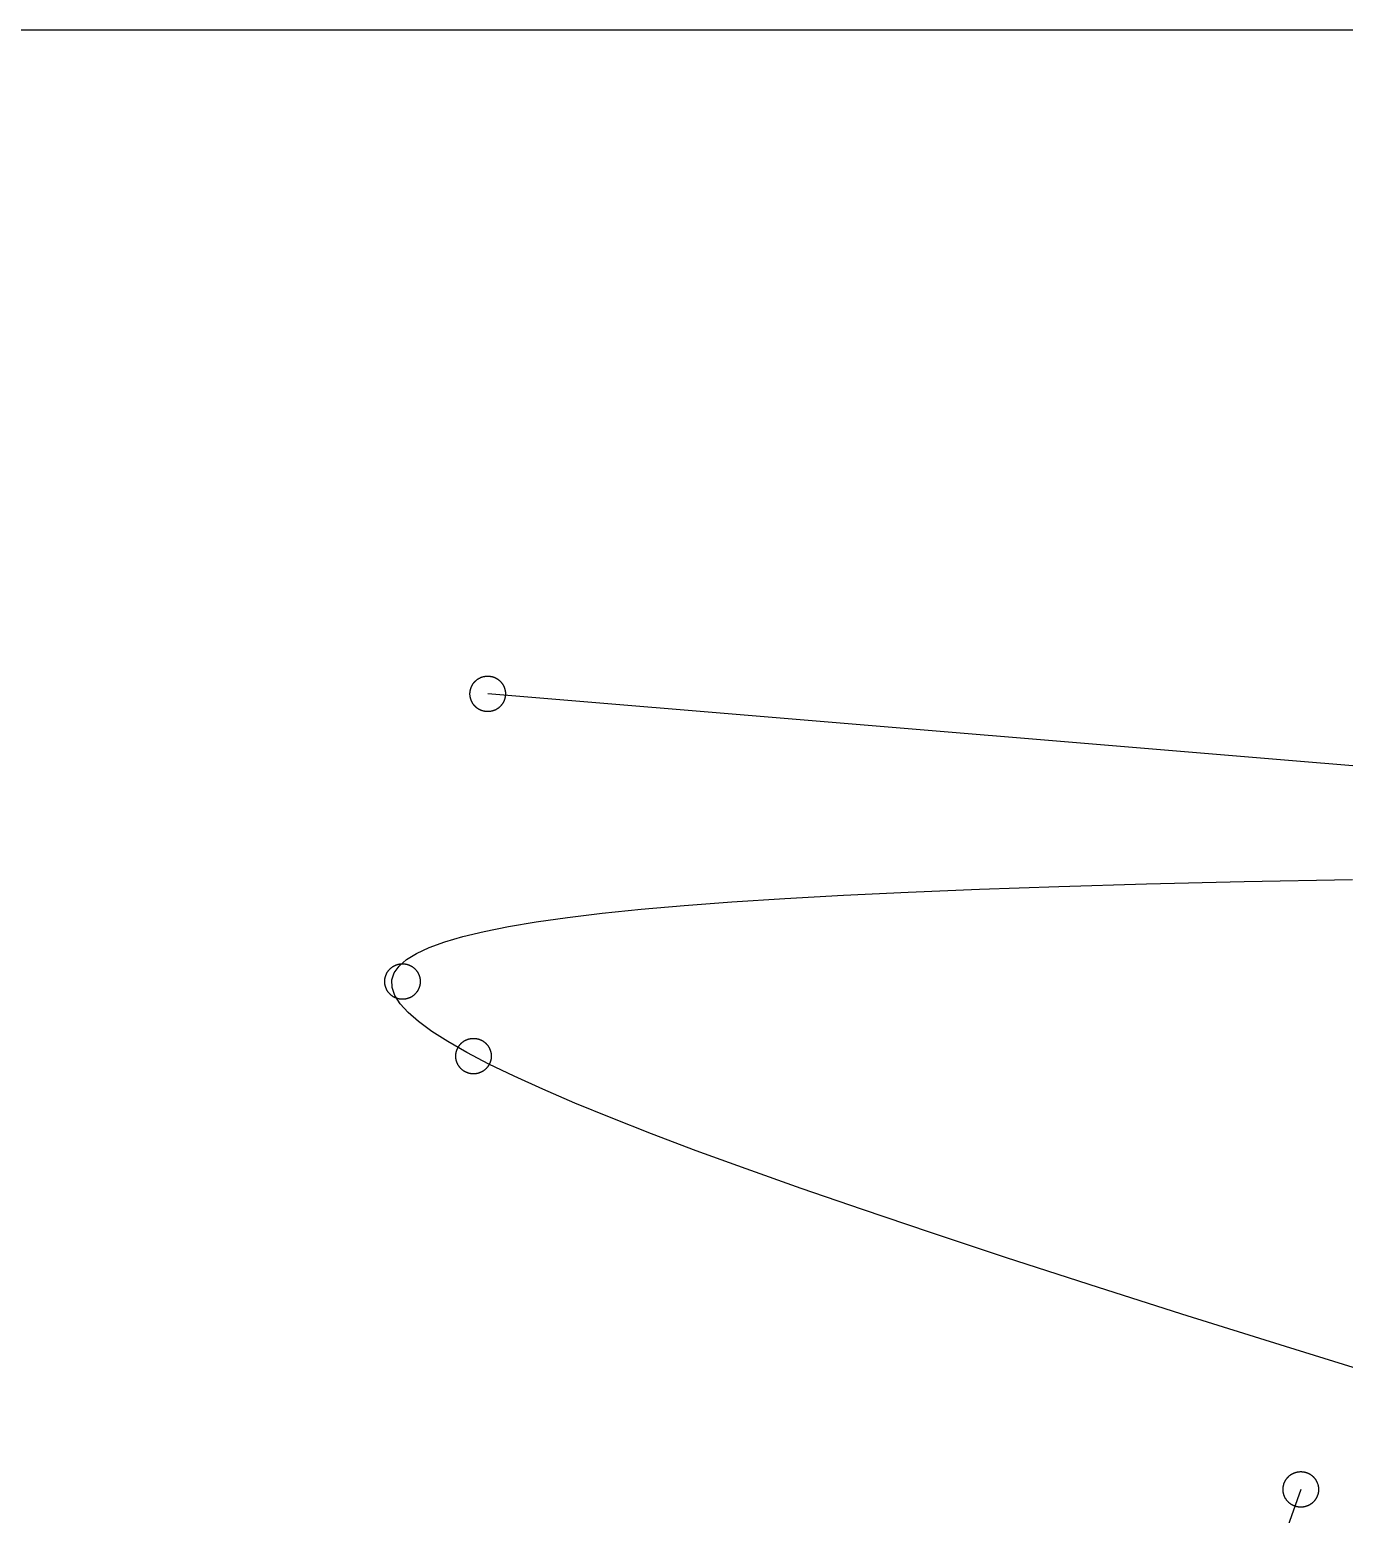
# Model space of a CAD drawing. Header units: millimetres. Extents: x 0 to 1452, y -868 to 0.
# Drawn here: x 726 to 1096.3, y -418 to 0 of the extents above; entities that cross this region are included whole.
import ezdxf

# ---------------------------------------------------------------- set-up
doc = ezdxf.new("R2010")
doc.units = ezdxf.units.MM

msp = doc.modelspace()

# ---------------------------------------------------------------- linework, layer by layer
for points in [[(0, 0), (1452, 0), (1452, -868), (0, -868), (0, 0)], [(860, -187), (860, -187.11), (860, -187.21), (859.99, -187.32), (859.98, -187.42), (859.97, -187.52), (859.96, -187.63), (859.95, -187.73), (859.93, -187.83), (859.91, -187.93), (859.89, -188.03), (859.87, -188.13), (859.85, -188.23), (859.82, -188.33), (859.79, -188.43), (859.76, -188.52), (859.73, -188.62), (859.7, -188.71), (859.66, -188.81), (859.63, -188.9), (859.59, -188.99), (859.55, -189.08), (859.5, -189.17), (859.46, -189.26), (859.41, -189.35), (859.37, -189.44), (859.32, -189.52), (859.27, -189.61), (859.21, -189.69), (859.16, -189.78), (859.1, -189.86), (859.05, -189.94), (858.99, -190.02), (858.93, -190.09), (858.87, -190.17), (858.8, -190.25), (858.74, -190.32), (858.67, -190.39), (858.6, -190.47), (858.54, -190.54), (858.47, -190.6), (858.39, -190.67), (858.32, -190.74), (858.25, -190.8), (858.17, -190.87), (858.09, -190.93), (858.02, -190.99), (857.94, -191.05), (857.86, -191.1), (857.78, -191.16), (857.69, -191.21), (857.61, -191.27), (857.52, -191.32), (857.44, -191.37), (857.35, -191.41), (857.26, -191.46), (857.17, -191.5), (857.08, -191.55), (856.99, -191.59), (856.9, -191.63), (856.81, -191.66), (856.71, -191.7), (856.62, -191.73), (856.52, -191.76), (856.43, -191.79), (856.33, -191.82), (856.23, -191.85), (856.13, -191.87), (856.03, -191.89), (855.93, -191.91), (855.83, -191.93), (855.73, -191.95), (855.63, -191.96), (855.52, -191.97), (855.42, -191.98), (855.32, -191.99), (855.21, -192), (855.11, -192), (855, -192), (854.89, -192), (854.79, -192), (854.68, -191.99), (854.58, -191.98), (854.48, -191.97), (854.37, -191.96), (854.27, -191.95), (854.17, -191.93), (854.07, -191.91), (853.97, -191.89), (853.87, -191.87), (853.77, -191.85), (853.67, -191.82), (853.57, -191.79), (853.48, -191.76), (853.38, -191.73), (853.29, -191.7), (853.19, -191.66), (853.1, -191.63), (853.01, -191.59), (852.92, -191.55), (852.83, -191.5), (852.74, -191.46), (852.65, -191.41), (852.56, -191.37), (852.48, -191.32), (852.39, -191.27), (852.31, -191.21), (852.22, -191.16), (852.14, -191.1), (852.06, -191.05), (851.98, -190.99), (851.91, -190.93), (851.83, -190.87), (851.75, -190.8), (851.68, -190.74), (851.61, -190.67), (851.53, -190.6), (851.46, -190.54), (851.4, -190.47), (851.33, -190.39), (851.26, -190.32), (851.2, -190.25), (851.13, -190.17), (851.07, -190.09), (851.01, -190.02), (850.95, -189.94), (850.9, -189.86), (850.84, -189.78), (850.79, -189.69), (850.73, -189.61), (850.68, -189.52), (850.63, -189.44), (850.59, -189.35), (850.54, -189.26), (850.5, -189.17), (850.45, -189.08), (850.41, -188.99), (850.37, -188.9), (850.34, -188.81), (850.3, -188.71), (850.27, -188.62), (850.24, -188.52), (850.21, -188.43), (850.18, -188.33), (850.15, -188.23), (850.13, -188.13), (850.11, -188.03), (850.09, -187.93), (850.07, -187.83), (850.05, -187.73), (850.04, -187.63), (850.03, -187.52), (850.02, -187.42), (850.01, -187.32), (850, -187.21), (850, -187.11), (850, -187), (850, -186.89), (850, -186.79), (850.01, -186.68), (850.02, -186.58), (850.03, -186.48), (850.04, -186.37), (850.05, -186.27), (850.07, -186.17), (850.09, -186.07), (850.11, -185.97), (850.13, -185.87), (850.15, -185.77), (850.18, -185.67), (850.21, -185.57), (850.24, -185.48), (850.27, -185.38), (850.3, -185.29), (850.34, -185.19), (850.37, -185.1), (850.41, -185.01), (850.45, -184.92), (850.5, -184.83), (850.54, -184.74), (850.59, -184.65), (850.63, -184.56), (850.68, -184.48), (850.73, -184.39), (850.79, -184.31), (850.84, -184.22), (850.9, -184.14), (850.95, -184.06), (851.01, -183.98), (851.07, -183.91), (851.13, -183.83), (851.2, -183.75), (851.26, -183.68), (851.33, -183.61), (851.4, -183.53), (851.46, -183.46), (851.53, -183.4), (851.61, -183.33), (851.68, -183.26), (851.75, -183.2), (851.83, -183.13), (851.91, -183.07), (851.98, -183.01), (852.06, -182.95), (852.14, -182.9), (852.22, -182.84), (852.31, -182.79), (852.39, -182.73), (852.48, -182.68), (852.56, -182.63), (852.65, -182.59), (852.74, -182.54), (852.83, -182.5), (852.92, -182.45), (853.01, -182.41), (853.1, -182.37), (853.19, -182.34), (853.29, -182.3), (853.38, -182.27), (853.48, -182.24), (853.57, -182.21), (853.67, -182.18), (853.77, -182.15), (853.87, -182.13), (853.97, -182.11), (854.07, -182.09), (854.17, -182.07), (854.27, -182.05), (854.37, -182.04), (854.48, -182.03), (854.58, -182.02), (854.68, -182.01), (854.79, -182), (854.89, -182), (855, -182), (855.11, -182), (855.21, -182), (855.32, -182.01), (855.42, -182.02), (855.52, -182.03), (855.63, -182.04), (855.73, -182.05), (855.83, -182.07), (855.93, -182.09), (856.03, -182.11), (856.13, -182.13), (856.23, -182.15), (856.33, -182.18), (856.43, -182.21), (856.52, -182.24), (856.62, -182.27), (856.71, -182.3), (856.81, -182.34), (856.9, -182.37), (856.99, -182.41), (857.08, -182.45), (857.17, -182.5), (857.26, -182.54), (857.35, -182.59), (857.44, -182.63), (857.52, -182.68), (857.61, -182.73), (857.69, -182.79), (857.78, -182.84), (857.86, -182.9), (857.94, -182.95), (858.02, -183.01), (858.09, -183.07), (858.17, -183.13), (858.25, -183.2), (858.32, -183.26), (858.39, -183.33), (858.47, -183.4), (858.54, -183.46), (858.6, -183.53), (858.67, -183.61), (858.74, -183.68), (858.8, -183.75), (858.87, -183.83), (858.93, -183.91), (858.99, -183.98), (859.05, -184.06), (859.1, -184.14), (859.16, -184.22), (859.21, -184.31), (859.27, -184.39), (859.32, -184.48), (859.37, -184.56), (859.41, -184.65), (859.46, -184.74), (859.5, -184.83), (859.55, -184.92), (859.59, -185.01), (859.63, -185.1), (859.66, -185.19), (859.7, -185.29), (859.73, -185.38), (859.76, -185.48), (859.79, -185.57), (859.82, -185.67), (859.85, -185.77), (859.87, -185.87), (859.89, -185.97), (859.91, -186.07), (859.93, -186.17), (859.95, -186.27), (859.96, -186.37), (859.97, -186.48), (859.98, -186.58), (859.99, -186.68), (860, -186.79), (860, -186.89), (860, -187)], [(860, -187), (860, -187.11), (860, -187.21), (859.99, -187.32), (859.98, -187.42), (859.97, -187.52), (859.96, -187.63), (859.95, -187.73), (859.93, -187.83), (859.91, -187.93), (859.89, -188.03), (859.87, -188.13), (859.85, -188.23), (859.82, -188.33), (859.79, -188.43), (859.76, -188.52), (859.73, -188.62), (859.7, -188.71), (859.66, -188.81), (859.63, -188.9), (859.59, -188.99), (859.55, -189.08), (859.5, -189.17), (859.46, -189.26), (859.41, -189.35), (859.37, -189.44), (859.32, -189.52), (859.27, -189.61), (859.21, -189.69), (859.16, -189.78), (859.1, -189.86), (859.05, -189.94), (858.99, -190.02), (858.93, -190.09), (858.87, -190.17), (858.8, -190.25), (858.74, -190.32), (858.67, -190.39), (858.6, -190.47), (858.54, -190.54), (858.47, -190.6), (858.39, -190.67), (858.32, -190.74), (858.25, -190.8), (858.17, -190.87), (858.09, -190.93), (858.02, -190.99), (857.94, -191.05), (857.86, -191.1), (857.78, -191.16), (857.69, -191.21), (857.61, -191.27), (857.52, -191.32), (857.44, -191.37), (857.35, -191.41), (857.26, -191.46), (857.17, -191.5), (857.08, -191.55), (856.99, -191.59), (856.9, -191.63), (856.81, -191.66), (856.71, -191.7), (856.62, -191.73), (856.52, -191.76), (856.43, -191.79), (856.33, -191.82), (856.23, -191.85), (856.13, -191.87), (856.03, -191.89), (855.93, -191.91), (855.83, -191.93), (855.73, -191.95), (855.63, -191.96), (855.52, -191.97), (855.42, -191.98), (855.32, -191.99), (855.21, -192), (855.11, -192), (855, -192), (854.89, -192), (854.79, -192), (854.68, -191.99), (854.58, -191.98), (854.48, -191.97), (854.37, -191.96), (854.27, -191.95), (854.17, -191.93), (854.07, -191.91), (853.97, -191.89), (853.87, -191.87), (853.77, -191.85), (853.67, -191.82), (853.57, -191.79), (853.48, -191.76), (853.38, -191.73), (853.29, -191.7), (853.19, -191.66), (853.1, -191.63), (853.01, -191.59), (852.92, -191.55), (852.83, -191.5), (852.74, -191.46), (852.65, -191.41), (852.56, -191.37), (852.48, -191.32), (852.39, -191.27), (852.31, -191.21), (852.22, -191.16), (852.14, -191.1), (852.06, -191.05), (851.98, -190.99), (851.91, -190.93), (851.83, -190.87), (851.75, -190.8), (851.68, -190.74), (851.61, -190.67), (851.53, -190.6), (851.46, -190.54), (851.4, -190.47), (851.33, -190.39), (851.26, -190.32), (851.2, -190.25), (851.13, -190.17), (851.07, -190.09), (851.01, -190.02), (850.95, -189.94), (850.9, -189.86), (850.84, -189.78), (850.79, -189.69), (850.73, -189.61), (850.68, -189.52), (850.63, -189.44), (850.59, -189.35), (850.54, -189.26), (850.5, -189.17), (850.45, -189.08), (850.41, -188.99), (850.37, -188.9), (850.34, -188.81), (850.3, -188.71), (850.27, -188.62), (850.24, -188.52), (850.21, -188.43), (850.18, -188.33), (850.15, -188.23), (850.13, -188.13), (850.11, -188.03), (850.09, -187.93), (850.07, -187.83), (850.05, -187.73), (850.04, -187.63), (850.03, -187.52), (850.02, -187.42), (850.01, -187.32), (850, -187.21), (850, -187.11), (850, -187), (850, -186.89), (850, -186.79), (850.01, -186.68), (850.02, -186.58), (850.03, -186.48), (850.04, -186.37), (850.05, -186.27), (850.07, -186.17), (850.09, -186.07), (850.11, -185.97), (850.13, -185.87), (850.15, -185.77), (850.18, -185.67), (850.21, -185.57), (850.24, -185.48), (850.27, -185.38), (850.3, -185.29), (850.34, -185.19), (850.37, -185.1), (850.41, -185.01), (850.45, -184.92), (850.5, -184.83), (850.54, -184.74), (850.59, -184.65), (850.63, -184.56), (850.68, -184.48), (850.73, -184.39), (850.79, -184.31), (850.84, -184.22), (850.9, -184.14), (850.95, -184.06), (851.01, -183.98), (851.07, -183.91), (851.13, -183.83), (851.2, -183.75), (851.26, -183.68), (851.33, -183.61), (851.4, -183.53), (851.46, -183.46), (851.53, -183.4), (851.61, -183.33), (851.68, -183.26), (851.75, -183.2), (851.83, -183.13), (851.91, -183.07), (851.98, -183.01), (852.06, -182.95), (852.14, -182.9), (852.22, -182.84), (852.31, -182.79), (852.39, -182.73), (852.48, -182.68), (852.56, -182.63), (852.65, -182.59), (852.74, -182.54), (852.83, -182.5), (852.92, -182.45), (853.01, -182.41), (853.1, -182.37), (853.19, -182.34), (853.29, -182.3), (853.38, -182.27), (853.48, -182.24), (853.57, -182.21), (853.67, -182.18), (853.77, -182.15), (853.87, -182.13), (853.97, -182.11), (854.07, -182.09), (854.17, -182.07), (854.27, -182.05), (854.37, -182.04), (854.48, -182.03), (854.58, -182.02), (854.68, -182.01), (854.79, -182), (854.89, -182), (855, -182), (855.11, -182), (855.21, -182), (855.32, -182.01), (855.42, -182.02), (855.52, -182.03), (855.63, -182.04), (855.73, -182.05), (855.83, -182.07), (855.93, -182.09), (856.03, -182.11), (856.13, -182.13), (856.23, -182.15), (856.33, -182.18), (856.43, -182.21), (856.52, -182.24), (856.62, -182.27), (856.71, -182.3), (856.81, -182.34), (856.9, -182.37), (856.99, -182.41), (857.08, -182.45), (857.17, -182.5), (857.26, -182.54), (857.35, -182.59), (857.44, -182.63), (857.52, -182.68), (857.61, -182.73), (857.69, -182.79), (857.78, -182.84), (857.86, -182.9), (857.94, -182.95), (858.02, -183.01), (858.09, -183.07), (858.17, -183.13), (858.25, -183.2), (858.32, -183.26), (858.39, -183.33), (858.47, -183.4), (858.54, -183.46), (858.6, -183.53), (858.67, -183.61), (858.74, -183.68), (858.8, -183.75), (858.87, -183.83), (858.93, -183.91), (858.99, -183.98), (859.05, -184.06), (859.1, -184.14), (859.16, -184.22), (859.21, -184.31), (859.27, -184.39), (859.32, -184.48), (859.37, -184.56), (859.41, -184.65), (859.46, -184.74), (859.5, -184.83), (859.55, -184.92), (859.59, -185.01), (859.63, -185.1), (859.66, -185.19), (859.7, -185.29), (859.73, -185.38), (859.76, -185.48), (859.79, -185.57), (859.82, -185.67), (859.85, -185.77), (859.87, -185.87), (859.89, -185.97), (859.91, -186.07), (859.93, -186.17), (859.95, -186.27), (859.96, -186.37), (859.97, -186.48), (859.98, -186.58), (859.99, -186.68), (860, -186.79), (860, -186.89), (860, -187)], [(1084, -411), (983, -696), (1420, -234), (855, -187)], [(1112.36, -380.91), (1079.72, -370.8), (1050.54, -361.63), (1024.38, -353.29), (1000.85, -345.66), (979.67, -338.66), (960.57, -332.22), (943.33, -326.27), (927.78, -320.75), (913.75, -315.63), (901.11, -310.86), (889.75, -306.41), (879.57, -302.25), (870.49, -298.34), (862.43, -294.68), (855.32, -291.23), (849.12, -287.99), (843.78, -284.92), (839.26, -282.03), (835.54, -279.29), (832.58, -276.7), (830.36, -274.24), (828.87, -271.9), (828.09, -269.68), (828.03, -267.57), (828.69, -265.57), (830.05, -263.66), (832.14, -261.83), (834.96, -260.1), (838.53, -258.44), (842.88, -256.86), (848.02, -255.35), (854.01, -253.92), (860.87, -252.54), (868.66, -251.23), (877.43, -249.98), (887.24, -248.79), (898.18, -247.66), (910.34, -246.58), (923.8, -245.56), (938.71, -244.59), (955.18, -243.67), (973.4, -242.8), (993.54, -241.99), (1015.84, -241.23), (1040.56, -240.53), (1068.01, -239.88), (1098.59, -239.29)], [(836, -268), (836, -268.11), (836, -268.21), (835.99, -268.32), (835.98, -268.42), (835.97, -268.52), (835.96, -268.63), (835.95, -268.73), (835.93, -268.83), (835.91, -268.93), (835.89, -269.03), (835.87, -269.13), (835.85, -269.23), (835.82, -269.33), (835.79, -269.43), (835.76, -269.52), (835.73, -269.62), (835.7, -269.71), (835.66, -269.81), (835.63, -269.9), (835.59, -269.99), (835.55, -270.08), (835.5, -270.17), (835.46, -270.26), (835.41, -270.35), (835.37, -270.44), (835.32, -270.52), (835.27, -270.61), (835.21, -270.69), (835.16, -270.78), (835.1, -270.86), (835.05, -270.94), (834.99, -271.02), (834.93, -271.09), (834.87, -271.17), (834.8, -271.25), (834.74, -271.32), (834.67, -271.39), (834.6, -271.47), (834.54, -271.54), (834.47, -271.6), (834.39, -271.67), (834.32, -271.74), (834.25, -271.8), (834.17, -271.87), (834.09, -271.93), (834.02, -271.99), (833.94, -272.05), (833.86, -272.1), (833.78, -272.16), (833.69, -272.21), (833.61, -272.27), (833.52, -272.32), (833.44, -272.37), (833.35, -272.41), (833.26, -272.46), (833.17, -272.5), (833.08, -272.55), (832.99, -272.59), (832.9, -272.63), (832.81, -272.66), (832.71, -272.7), (832.62, -272.73), (832.52, -272.76), (832.43, -272.79), (832.33, -272.82), (832.23, -272.85), (832.13, -272.87), (832.03, -272.89), (831.93, -272.91), (831.83, -272.93), (831.73, -272.95), (831.63, -272.96), (831.52, -272.97), (831.42, -272.98), (831.32, -272.99), (831.21, -273), (831.11, -273), (831, -273), (830.89, -273), (830.79, -273), (830.68, -272.99), (830.58, -272.98), (830.48, -272.97), (830.37, -272.96), (830.27, -272.95), (830.17, -272.93), (830.07, -272.91), (829.97, -272.89), (829.87, -272.87), (829.77, -272.85), (829.67, -272.82), (829.57, -272.79), (829.48, -272.76), (829.38, -272.73), (829.29, -272.7), (829.19, -272.66), (829.1, -272.63), (829.01, -272.59), (828.92, -272.55), (828.83, -272.5), (828.74, -272.46), (828.65, -272.41), (828.56, -272.37), (828.48, -272.32), (828.39, -272.27), (828.31, -272.21), (828.22, -272.16), (828.14, -272.1), (828.06, -272.05), (827.98, -271.99), (827.91, -271.93), (827.83, -271.87), (827.75, -271.8), (827.68, -271.74), (827.61, -271.67), (827.53, -271.6), (827.46, -271.54), (827.4, -271.47), (827.33, -271.39), (827.26, -271.32), (827.2, -271.25), (827.13, -271.17), (827.07, -271.09), (827.01, -271.02), (826.95, -270.94), (826.9, -270.86), (826.84, -270.78), (826.79, -270.69), (826.73, -270.61), (826.68, -270.52), (826.63, -270.44), (826.59, -270.35), (826.54, -270.26), (826.5, -270.17), (826.45, -270.08), (826.41, -269.99), (826.37, -269.9), (826.34, -269.81), (826.3, -269.71), (826.27, -269.62), (826.24, -269.52), (826.21, -269.43), (826.18, -269.33), (826.15, -269.23), (826.13, -269.13), (826.11, -269.03), (826.09, -268.93), (826.07, -268.83), (826.05, -268.73), (826.04, -268.63), (826.03, -268.52), (826.02, -268.42), (826.01, -268.32), (826, -268.21), (826, -268.11), (826, -268), (826, -267.89), (826, -267.79), (826.01, -267.68), (826.02, -267.58), (826.03, -267.48), (826.04, -267.37), (826.05, -267.27), (826.07, -267.17), (826.09, -267.07), (826.11, -266.97), (826.13, -266.87), (826.15, -266.77), (826.18, -266.67), (826.21, -266.57), (826.24, -266.48), (826.27, -266.38), (826.3, -266.29), (826.34, -266.19), (826.37, -266.1), (826.41, -266.01), (826.45, -265.92), (826.5, -265.83), (826.54, -265.74), (826.59, -265.65), (826.63, -265.56), (826.68, -265.48), (826.73, -265.39), (826.79, -265.31), (826.84, -265.22), (826.9, -265.14), (826.95, -265.06), (827.01, -264.98), (827.07, -264.91), (827.13, -264.83), (827.2, -264.75), (827.26, -264.68), (827.33, -264.61), (827.4, -264.53), (827.46, -264.46), (827.53, -264.4), (827.61, -264.33), (827.68, -264.26), (827.75, -264.2), (827.83, -264.13), (827.91, -264.07), (827.98, -264.01), (828.06, -263.95), (828.14, -263.9), (828.22, -263.84), (828.31, -263.79), (828.39, -263.73), (828.48, -263.68), (828.56, -263.63), (828.65, -263.59), (828.74, -263.54), (828.83, -263.5), (828.92, -263.45), (829.01, -263.41), (829.1, -263.37), (829.19, -263.34), (829.29, -263.3), (829.38, -263.27), (829.48, -263.24), (829.57, -263.21), (829.67, -263.18), (829.77, -263.15), (829.87, -263.13), (829.97, -263.11), (830.07, -263.09), (830.17, -263.07), (830.27, -263.05), (830.37, -263.04), (830.48, -263.03), (830.58, -263.02), (830.68, -263.01), (830.79, -263), (830.89, -263), (831, -263), (831.11, -263), (831.21, -263), (831.32, -263.01), (831.42, -263.02), (831.52, -263.03), (831.63, -263.04), (831.73, -263.05), (831.83, -263.07), (831.93, -263.09), (832.03, -263.11), (832.13, -263.13), (832.23, -263.15), (832.33, -263.18), (832.43, -263.21), (832.52, -263.24), (832.62, -263.27), (832.71, -263.3), (832.81, -263.34), (832.9, -263.37), (832.99, -263.41), (833.08, -263.45), (833.17, -263.5), (833.26, -263.54), (833.35, -263.59), (833.44, -263.63), (833.52, -263.68), (833.61, -263.73), (833.69, -263.79), (833.78, -263.84), (833.86, -263.9), (833.94, -263.95), (834.02, -264.01), (834.09, -264.07), (834.17, -264.13), (834.25, -264.2), (834.32, -264.26), (834.39, -264.33), (834.47, -264.4), (834.54, -264.46), (834.6, -264.53), (834.67, -264.61), (834.74, -264.68), (834.8, -264.75), (834.87, -264.83), (834.93, -264.91), (834.99, -264.98), (835.05, -265.06), (835.1, -265.14), (835.16, -265.22), (835.21, -265.31), (835.27, -265.39), (835.32, -265.48), (835.37, -265.56), (835.41, -265.65), (835.46, -265.74), (835.5, -265.83), (835.55, -265.92), (835.59, -266.01), (835.63, -266.1), (835.66, -266.19), (835.7, -266.29), (835.73, -266.38), (835.76, -266.48), (835.79, -266.57), (835.82, -266.67), (835.85, -266.77), (835.87, -266.87), (835.89, -266.97), (835.91, -267.07), (835.93, -267.17), (835.95, -267.27), (835.96, -267.37), (835.97, -267.48), (835.98, -267.58), (835.99, -267.68), (836, -267.79), (836, -267.89), (836, -268)], [(836, -268), (836, -268.11), (836, -268.21), (835.99, -268.32), (835.98, -268.42), (835.97, -268.52), (835.96, -268.63), (835.95, -268.73), (835.93, -268.83), (835.91, -268.93), (835.89, -269.03), (835.87, -269.13), (835.85, -269.23), (835.82, -269.33), (835.79, -269.43), (835.76, -269.52), (835.73, -269.62), (835.7, -269.71), (835.66, -269.81), (835.63, -269.9), (835.59, -269.99), (835.55, -270.08), (835.5, -270.17), (835.46, -270.26), (835.41, -270.35), (835.37, -270.44), (835.32, -270.52), (835.27, -270.61), (835.21, -270.69), (835.16, -270.78), (835.1, -270.86), (835.05, -270.94), (834.99, -271.02), (834.93, -271.09), (834.87, -271.17), (834.8, -271.25), (834.74, -271.32), (834.67, -271.39), (834.6, -271.47), (834.54, -271.54), (834.47, -271.6), (834.39, -271.67), (834.32, -271.74), (834.25, -271.8), (834.17, -271.87), (834.09, -271.93), (834.02, -271.99), (833.94, -272.05), (833.86, -272.1), (833.78, -272.16), (833.69, -272.21), (833.61, -272.27), (833.52, -272.32), (833.44, -272.37), (833.35, -272.41), (833.26, -272.46), (833.17, -272.5), (833.08, -272.55), (832.99, -272.59), (832.9, -272.63), (832.81, -272.66), (832.71, -272.7), (832.62, -272.73), (832.52, -272.76), (832.43, -272.79), (832.33, -272.82), (832.23, -272.85), (832.13, -272.87), (832.03, -272.89), (831.93, -272.91), (831.83, -272.93), (831.73, -272.95), (831.63, -272.96), (831.52, -272.97), (831.42, -272.98), (831.32, -272.99), (831.21, -273), (831.11, -273), (831, -273), (830.89, -273), (830.79, -273), (830.68, -272.99), (830.58, -272.98), (830.48, -272.97), (830.37, -272.96), (830.27, -272.95), (830.17, -272.93), (830.07, -272.91), (829.97, -272.89), (829.87, -272.87), (829.77, -272.85), (829.67, -272.82), (829.57, -272.79), (829.48, -272.76), (829.38, -272.73), (829.29, -272.7), (829.19, -272.66), (829.1, -272.63), (829.01, -272.59), (828.92, -272.55), (828.83, -272.5), (828.74, -272.46), (828.65, -272.41), (828.56, -272.37), (828.48, -272.32), (828.39, -272.27), (828.31, -272.21), (828.22, -272.16), (828.14, -272.1), (828.06, -272.05), (827.98, -271.99), (827.91, -271.93), (827.83, -271.87), (827.75, -271.8), (827.68, -271.74), (827.61, -271.67), (827.53, -271.6), (827.46, -271.54), (827.4, -271.47), (827.33, -271.39), (827.26, -271.32), (827.2, -271.25), (827.13, -271.17), (827.07, -271.09), (827.01, -271.02), (826.95, -270.94), (826.9, -270.86), (826.84, -270.78), (826.79, -270.69), (826.73, -270.61), (826.68, -270.52), (826.63, -270.44), (826.59, -270.35), (826.54, -270.26), (826.5, -270.17), (826.45, -270.08), (826.41, -269.99), (826.37, -269.9), (826.34, -269.81), (826.3, -269.71), (826.27, -269.62), (826.24, -269.52), (826.21, -269.43), (826.18, -269.33), (826.15, -269.23), (826.13, -269.13), (826.11, -269.03), (826.09, -268.93), (826.07, -268.83), (826.05, -268.73), (826.04, -268.63), (826.03, -268.52), (826.02, -268.42), (826.01, -268.32), (826, -268.21), (826, -268.11), (826, -268), (826, -267.89), (826, -267.79), (826.01, -267.68), (826.02, -267.58), (826.03, -267.48), (826.04, -267.37), (826.05, -267.27), (826.07, -267.17), (826.09, -267.07), (826.11, -266.97), (826.13, -266.87), (826.15, -266.77), (826.18, -266.67), (826.21, -266.57), (826.24, -266.48), (826.27, -266.38), (826.3, -266.29), (826.34, -266.19), (826.37, -266.1), (826.41, -266.01), (826.45, -265.92), (826.5, -265.83), (826.54, -265.74), (826.59, -265.65), (826.63, -265.56), (826.68, -265.48), (826.73, -265.39), (826.79, -265.31), (826.84, -265.22), (826.9, -265.14), (826.95, -265.06), (827.01, -264.98), (827.07, -264.91), (827.13, -264.83), (827.2, -264.75), (827.26, -264.68), (827.33, -264.61), (827.4, -264.53), (827.46, -264.46), (827.53, -264.4), (827.61, -264.33), (827.68, -264.26), (827.75, -264.2), (827.83, -264.13), (827.91, -264.07), (827.98, -264.01), (828.06, -263.95), (828.14, -263.9), (828.22, -263.84), (828.31, -263.79), (828.39, -263.73), (828.48, -263.68), (828.56, -263.63), (828.65, -263.59), (828.74, -263.54), (828.83, -263.5), (828.92, -263.45), (829.01, -263.41), (829.1, -263.37), (829.19, -263.34), (829.29, -263.3), (829.38, -263.27), (829.48, -263.24), (829.57, -263.21), (829.67, -263.18), (829.77, -263.15), (829.87, -263.13), (829.97, -263.11), (830.07, -263.09), (830.17, -263.07), (830.27, -263.05), (830.37, -263.04), (830.48, -263.03), (830.58, -263.02), (830.68, -263.01), (830.79, -263), (830.89, -263), (831, -263), (831.11, -263), (831.21, -263), (831.32, -263.01), (831.42, -263.02), (831.52, -263.03), (831.63, -263.04), (831.73, -263.05), (831.83, -263.07), (831.93, -263.09), (832.03, -263.11), (832.13, -263.13), (832.23, -263.15), (832.33, -263.18), (832.43, -263.21), (832.52, -263.24), (832.62, -263.27), (832.71, -263.3), (832.81, -263.34), (832.9, -263.37), (832.99, -263.41), (833.08, -263.45), (833.17, -263.5), (833.26, -263.54), (833.35, -263.59), (833.44, -263.63), (833.52, -263.68), (833.61, -263.73), (833.69, -263.79), (833.78, -263.84), (833.86, -263.9), (833.94, -263.95), (834.02, -264.01), (834.09, -264.07), (834.17, -264.13), (834.25, -264.2), (834.32, -264.26), (834.39, -264.33), (834.47, -264.4), (834.54, -264.46), (834.6, -264.53), (834.67, -264.61), (834.74, -264.68), (834.8, -264.75), (834.87, -264.83), (834.93, -264.91), (834.99, -264.98), (835.05, -265.06), (835.1, -265.14), (835.16, -265.22), (835.21, -265.31), (835.27, -265.39), (835.32, -265.48), (835.37, -265.56), (835.41, -265.65), (835.46, -265.74), (835.5, -265.83), (835.55, -265.92), (835.59, -266.01), (835.63, -266.1), (835.66, -266.19), (835.7, -266.29), (835.73, -266.38), (835.76, -266.48), (835.79, -266.57), (835.82, -266.67), (835.85, -266.77), (835.87, -266.87), (835.89, -266.97), (835.91, -267.07), (835.93, -267.17), (835.95, -267.27), (835.96, -267.37), (835.97, -267.48), (835.98, -267.58), (835.99, -267.68), (836, -267.79), (836, -267.89), (836, -268)], [(856, -289), (856, -289.11), (856, -289.21), (855.99, -289.32), (855.98, -289.42), (855.97, -289.52), (855.96, -289.63), (855.95, -289.73), (855.93, -289.83), (855.91, -289.93), (855.89, -290.03), (855.87, -290.13), (855.85, -290.23), (855.82, -290.33), (855.79, -290.43), (855.76, -290.52), (855.73, -290.62), (855.7, -290.71), (855.66, -290.81), (855.63, -290.9), (855.59, -290.99), (855.55, -291.08), (855.5, -291.17), (855.46, -291.26), (855.41, -291.35), (855.37, -291.44), (855.32, -291.52), (855.27, -291.61), (855.21, -291.69), (855.16, -291.78), (855.1, -291.86), (855.05, -291.94), (854.99, -292.02), (854.93, -292.09), (854.87, -292.17), (854.8, -292.25), (854.74, -292.32), (854.67, -292.39), (854.6, -292.47), (854.54, -292.54), (854.47, -292.6), (854.39, -292.67), (854.32, -292.74), (854.25, -292.8), (854.17, -292.87), (854.09, -292.93), (854.02, -292.99), (853.94, -293.05), (853.86, -293.1), (853.78, -293.16), (853.69, -293.21), (853.61, -293.27), (853.52, -293.32), (853.44, -293.37), (853.35, -293.41), (853.26, -293.46), (853.17, -293.5), (853.08, -293.55), (852.99, -293.59), (852.9, -293.63), (852.81, -293.66), (852.71, -293.7), (852.62, -293.73), (852.52, -293.76), (852.43, -293.79), (852.33, -293.82), (852.23, -293.85), (852.13, -293.87), (852.03, -293.89), (851.93, -293.91), (851.83, -293.93), (851.73, -293.95), (851.63, -293.96), (851.52, -293.97), (851.42, -293.98), (851.32, -293.99), (851.21, -294), (851.11, -294), (851, -294), (850.89, -294), (850.79, -294), (850.68, -293.99), (850.58, -293.98), (850.48, -293.97), (850.37, -293.96), (850.27, -293.95), (850.17, -293.93), (850.07, -293.91), (849.97, -293.89), (849.87, -293.87), (849.77, -293.85), (849.67, -293.82), (849.57, -293.79), (849.48, -293.76), (849.38, -293.73), (849.29, -293.7), (849.19, -293.66), (849.1, -293.63), (849.01, -293.59), (848.92, -293.55), (848.83, -293.5), (848.74, -293.46), (848.65, -293.41), (848.56, -293.37), (848.48, -293.32), (848.39, -293.27), (848.31, -293.21), (848.22, -293.16), (848.14, -293.1), (848.06, -293.05), (847.98, -292.99), (847.91, -292.93), (847.83, -292.87), (847.75, -292.8), (847.68, -292.74), (847.61, -292.67), (847.53, -292.6), (847.46, -292.54), (847.4, -292.47), (847.33, -292.39), (847.26, -292.32), (847.2, -292.25), (847.13, -292.17), (847.07, -292.09), (847.01, -292.02), (846.95, -291.94), (846.9, -291.86), (846.84, -291.78), (846.79, -291.69), (846.73, -291.61), (846.68, -291.52), (846.63, -291.44), (846.59, -291.35), (846.54, -291.26), (846.5, -291.17), (846.45, -291.08), (846.41, -290.99), (846.37, -290.9), (846.34, -290.81), (846.3, -290.71), (846.27, -290.62), (846.24, -290.52), (846.21, -290.43), (846.18, -290.33), (846.15, -290.23), (846.13, -290.13), (846.11, -290.03), (846.09, -289.93), (846.07, -289.83), (846.05, -289.73), (846.04, -289.63), (846.03, -289.52), (846.02, -289.42), (846.01, -289.32), (846, -289.21), (846, -289.11), (846, -289), (846, -288.89), (846, -288.79), (846.01, -288.68), (846.02, -288.58), (846.03, -288.48), (846.04, -288.37), (846.05, -288.27), (846.07, -288.17), (846.09, -288.07), (846.11, -287.97), (846.13, -287.87), (846.15, -287.77), (846.18, -287.67), (846.21, -287.57), (846.24, -287.48), (846.27, -287.38), (846.3, -287.29), (846.34, -287.19), (846.37, -287.1), (846.41, -287.01), (846.45, -286.92), (846.5, -286.83), (846.54, -286.74), (846.59, -286.65), (846.63, -286.56), (846.68, -286.48), (846.73, -286.39), (846.79, -286.31), (846.84, -286.22), (846.9, -286.14), (846.95, -286.06), (847.01, -285.98), (847.07, -285.91), (847.13, -285.83), (847.2, -285.75), (847.26, -285.68), (847.33, -285.61), (847.4, -285.53), (847.46, -285.46), (847.53, -285.4), (847.61, -285.33), (847.68, -285.26), (847.75, -285.2), (847.83, -285.13), (847.91, -285.07), (847.98, -285.01), (848.06, -284.95), (848.14, -284.9), (848.22, -284.84), (848.31, -284.79), (848.39, -284.73), (848.48, -284.68), (848.56, -284.63), (848.65, -284.59), (848.74, -284.54), (848.83, -284.5), (848.92, -284.45), (849.01, -284.41), (849.1, -284.37), (849.19, -284.34), (849.29, -284.3), (849.38, -284.27), (849.48, -284.24), (849.57, -284.21), (849.67, -284.18), (849.77, -284.15), (849.87, -284.13), (849.97, -284.11), (850.07, -284.09), (850.17, -284.07), (850.27, -284.05), (850.37, -284.04), (850.48, -284.03), (850.58, -284.02), (850.68, -284.01), (850.79, -284), (850.89, -284), (851, -284), (851.11, -284), (851.21, -284), (851.32, -284.01), (851.42, -284.02), (851.52, -284.03), (851.63, -284.04), (851.73, -284.05), (851.83, -284.07), (851.93, -284.09), (852.03, -284.11), (852.13, -284.13), (852.23, -284.15), (852.33, -284.18), (852.43, -284.21), (852.52, -284.24), (852.62, -284.27), (852.71, -284.3), (852.81, -284.34), (852.9, -284.37), (852.99, -284.41), (853.08, -284.45), (853.17, -284.5), (853.26, -284.54), (853.35, -284.59), (853.44, -284.63), (853.52, -284.68), (853.61, -284.73), (853.69, -284.79), (853.78, -284.84), (853.86, -284.9), (853.94, -284.95), (854.02, -285.01), (854.09, -285.07), (854.17, -285.13), (854.25, -285.2), (854.32, -285.26), (854.39, -285.33), (854.47, -285.4), (854.54, -285.46), (854.6, -285.53), (854.67, -285.61), (854.74, -285.68), (854.8, -285.75), (854.87, -285.83), (854.93, -285.91), (854.99, -285.98), (855.05, -286.06), (855.1, -286.14), (855.16, -286.22), (855.21, -286.31), (855.27, -286.39), (855.32, -286.48), (855.37, -286.56), (855.41, -286.65), (855.46, -286.74), (855.5, -286.83), (855.55, -286.92), (855.59, -287.01), (855.63, -287.1), (855.66, -287.19), (855.7, -287.29), (855.73, -287.38), (855.76, -287.48), (855.79, -287.57), (855.82, -287.67), (855.85, -287.77), (855.87, -287.87), (855.89, -287.97), (855.91, -288.07), (855.93, -288.17), (855.95, -288.27), (855.96, -288.37), (855.97, -288.48), (855.98, -288.58), (855.99, -288.68), (856, -288.79), (856, -288.89), (856, -289)], [(856, -289), (856, -289.11), (856, -289.21), (855.99, -289.32), (855.98, -289.42), (855.97, -289.52), (855.96, -289.63), (855.95, -289.73), (855.93, -289.83), (855.91, -289.93), (855.89, -290.03), (855.87, -290.13), (855.85, -290.23), (855.82, -290.33), (855.79, -290.43), (855.76, -290.52), (855.73, -290.62), (855.7, -290.71), (855.66, -290.81), (855.63, -290.9), (855.59, -290.99), (855.55, -291.08), (855.5, -291.17), (855.46, -291.26), (855.41, -291.35), (855.37, -291.44), (855.32, -291.52), (855.27, -291.61), (855.21, -291.69), (855.16, -291.78), (855.1, -291.86), (855.05, -291.94), (854.99, -292.02), (854.93, -292.09), (854.87, -292.17), (854.8, -292.25), (854.74, -292.32), (854.67, -292.39), (854.6, -292.47), (854.54, -292.54), (854.47, -292.6), (854.39, -292.67), (854.32, -292.74), (854.25, -292.8), (854.17, -292.87), (854.09, -292.93), (854.02, -292.99), (853.94, -293.05), (853.86, -293.1), (853.78, -293.16), (853.69, -293.21), (853.61, -293.27), (853.52, -293.32), (853.44, -293.37), (853.35, -293.41), (853.26, -293.46), (853.17, -293.5), (853.08, -293.55), (852.99, -293.59), (852.9, -293.63), (852.81, -293.66), (852.71, -293.7), (852.62, -293.73), (852.52, -293.76), (852.43, -293.79), (852.33, -293.82), (852.23, -293.85), (852.13, -293.87), (852.03, -293.89), (851.93, -293.91), (851.83, -293.93), (851.73, -293.95), (851.63, -293.96), (851.52, -293.97), (851.42, -293.98), (851.32, -293.99), (851.21, -294), (851.11, -294), (851, -294), (850.89, -294), (850.79, -294), (850.68, -293.99), (850.58, -293.98), (850.48, -293.97), (850.37, -293.96), (850.27, -293.95), (850.17, -293.93), (850.07, -293.91), (849.97, -293.89), (849.87, -293.87), (849.77, -293.85), (849.67, -293.82), (849.57, -293.79), (849.48, -293.76), (849.38, -293.73), (849.29, -293.7), (849.19, -293.66), (849.1, -293.63), (849.01, -293.59), (848.92, -293.55), (848.83, -293.5), (848.74, -293.46), (848.65, -293.41), (848.56, -293.37), (848.48, -293.32), (848.39, -293.27), (848.31, -293.21), (848.22, -293.16), (848.14, -293.1), (848.06, -293.05), (847.98, -292.99), (847.91, -292.93), (847.83, -292.87), (847.75, -292.8), (847.68, -292.74), (847.61, -292.67), (847.53, -292.6), (847.46, -292.54), (847.4, -292.47), (847.33, -292.39), (847.26, -292.32), (847.2, -292.25), (847.13, -292.17), (847.07, -292.09), (847.01, -292.02), (846.95, -291.94), (846.9, -291.86), (846.84, -291.78), (846.79, -291.69), (846.73, -291.61), (846.68, -291.52), (846.63, -291.44), (846.59, -291.35), (846.54, -291.26), (846.5, -291.17), (846.45, -291.08), (846.41, -290.99), (846.37, -290.9), (846.34, -290.81), (846.3, -290.71), (846.27, -290.62), (846.24, -290.52), (846.21, -290.43), (846.18, -290.33), (846.15, -290.23), (846.13, -290.13), (846.11, -290.03), (846.09, -289.93), (846.07, -289.83), (846.05, -289.73), (846.04, -289.63), (846.03, -289.52), (846.02, -289.42), (846.01, -289.32), (846, -289.21), (846, -289.11), (846, -289), (846, -288.89), (846, -288.79), (846.01, -288.68), (846.02, -288.58), (846.03, -288.48), (846.04, -288.37), (846.05, -288.27), (846.07, -288.17), (846.09, -288.07), (846.11, -287.97), (846.13, -287.87), (846.15, -287.77), (846.18, -287.67), (846.21, -287.57), (846.24, -287.48), (846.27, -287.38), (846.3, -287.29), (846.34, -287.19), (846.37, -287.1), (846.41, -287.01), (846.45, -286.92), (846.5, -286.83), (846.54, -286.74), (846.59, -286.65), (846.63, -286.56), (846.68, -286.48), (846.73, -286.39), (846.79, -286.31), (846.84, -286.22), (846.9, -286.14), (846.95, -286.06), (847.01, -285.98), (847.07, -285.91), (847.13, -285.83), (847.2, -285.75), (847.26, -285.68), (847.33, -285.61), (847.4, -285.53), (847.46, -285.46), (847.53, -285.4), (847.61, -285.33), (847.68, -285.26), (847.75, -285.2), (847.83, -285.13), (847.91, -285.07), (847.98, -285.01), (848.06, -284.95), (848.14, -284.9), (848.22, -284.84), (848.31, -284.79), (848.39, -284.73), (848.48, -284.68), (848.56, -284.63), (848.65, -284.59), (848.74, -284.54), (848.83, -284.5), (848.92, -284.45), (849.01, -284.41), (849.1, -284.37), (849.19, -284.34), (849.29, -284.3), (849.38, -284.27), (849.48, -284.24), (849.57, -284.21), (849.67, -284.18), (849.77, -284.15), (849.87, -284.13), (849.97, -284.11), (850.07, -284.09), (850.17, -284.07), (850.27, -284.05), (850.37, -284.04), (850.48, -284.03), (850.58, -284.02), (850.68, -284.01), (850.79, -284), (850.89, -284), (851, -284), (851.11, -284), (851.21, -284), (851.32, -284.01), (851.42, -284.02), (851.52, -284.03), (851.63, -284.04), (851.73, -284.05), (851.83, -284.07), (851.93, -284.09), (852.03, -284.11), (852.13, -284.13), (852.23, -284.15), (852.33, -284.18), (852.43, -284.21), (852.52, -284.24), (852.62, -284.27), (852.71, -284.3), (852.81, -284.34), (852.9, -284.37), (852.99, -284.41), (853.08, -284.45), (853.17, -284.5), (853.26, -284.54), (853.35, -284.59), (853.44, -284.63), (853.52, -284.68), (853.61, -284.73), (853.69, -284.79), (853.78, -284.84), (853.86, -284.9), (853.94, -284.95), (854.02, -285.01), (854.09, -285.07), (854.17, -285.13), (854.25, -285.2), (854.32, -285.26), (854.39, -285.33), (854.47, -285.4), (854.54, -285.46), (854.6, -285.53), (854.67, -285.61), (854.74, -285.68), (854.8, -285.75), (854.87, -285.83), (854.93, -285.91), (854.99, -285.98), (855.05, -286.06), (855.1, -286.14), (855.16, -286.22), (855.21, -286.31), (855.27, -286.39), (855.32, -286.48), (855.37, -286.56), (855.41, -286.65), (855.46, -286.74), (855.5, -286.83), (855.55, -286.92), (855.59, -287.01), (855.63, -287.1), (855.66, -287.19), (855.7, -287.29), (855.73, -287.38), (855.76, -287.48), (855.79, -287.57), (855.82, -287.67), (855.85, -287.77), (855.87, -287.87), (855.89, -287.97), (855.91, -288.07), (855.93, -288.17), (855.95, -288.27), (855.96, -288.37), (855.97, -288.48), (855.98, -288.58), (855.99, -288.68), (856, -288.79), (856, -288.89), (856, -289)], [(1089, -411), (1089, -411.11), (1089, -411.21), (1088.99, -411.32), (1088.98, -411.42), (1088.97, -411.52), (1088.96, -411.63), (1088.95, -411.73), (1088.93, -411.83), (1088.91, -411.93), (1088.89, -412.03), (1088.87, -412.13), (1088.85, -412.23), (1088.82, -412.33), (1088.79, -412.43), (1088.76, -412.52), (1088.73, -412.62), (1088.7, -412.71), (1088.66, -412.81), (1088.63, -412.9), (1088.59, -412.99), (1088.55, -413.08), (1088.5, -413.17), (1088.46, -413.26), (1088.41, -413.35), (1088.37, -413.44), (1088.32, -413.52), (1088.27, -413.61), (1088.21, -413.69), (1088.16, -413.78), (1088.1, -413.86), (1088.05, -413.94), (1087.99, -414.02), (1087.93, -414.09), (1087.87, -414.17), (1087.8, -414.25), (1087.74, -414.32), (1087.67, -414.39), (1087.6, -414.47), (1087.54, -414.54), (1087.47, -414.6), (1087.39, -414.67), (1087.32, -414.74), (1087.25, -414.8), (1087.17, -414.87), (1087.09, -414.93), (1087.02, -414.99), (1086.94, -415.05), (1086.86, -415.1), (1086.78, -415.16), (1086.69, -415.21), (1086.61, -415.27), (1086.52, -415.32), (1086.44, -415.37), (1086.35, -415.41), (1086.26, -415.46), (1086.17, -415.5), (1086.08, -415.55), (1085.99, -415.59), (1085.9, -415.63), (1085.81, -415.66), (1085.71, -415.7), (1085.62, -415.73), (1085.52, -415.76), (1085.43, -415.79), (1085.33, -415.82), (1085.23, -415.85), (1085.13, -415.87), (1085.03, -415.89), (1084.93, -415.91), (1084.83, -415.93), (1084.73, -415.95), (1084.63, -415.96), (1084.52, -415.97), (1084.42, -415.98), (1084.32, -415.99), (1084.21, -416), (1084.11, -416), (1084, -416), (1083.89, -416), (1083.79, -416), (1083.68, -415.99), (1083.58, -415.98), (1083.48, -415.97), (1083.37, -415.96), (1083.27, -415.95), (1083.17, -415.93), (1083.07, -415.91), (1082.97, -415.89), (1082.87, -415.87), (1082.77, -415.85), (1082.67, -415.82), (1082.57, -415.79), (1082.48, -415.76), (1082.38, -415.73), (1082.29, -415.7), (1082.19, -415.66), (1082.1, -415.63), (1082.01, -415.59), (1081.92, -415.55), (1081.83, -415.5), (1081.74, -415.46), (1081.65, -415.41), (1081.56, -415.37), (1081.48, -415.32), (1081.39, -415.27), (1081.31, -415.21), (1081.22, -415.16), (1081.14, -415.1), (1081.06, -415.05), (1080.98, -414.99), (1080.91, -414.93), (1080.83, -414.87), (1080.75, -414.8), (1080.68, -414.74), (1080.61, -414.67), (1080.53, -414.6), (1080.46, -414.54), (1080.4, -414.47), (1080.33, -414.39), (1080.26, -414.32), (1080.2, -414.25), (1080.13, -414.17), (1080.07, -414.09), (1080.01, -414.02), (1079.95, -413.94), (1079.9, -413.86), (1079.84, -413.78), (1079.79, -413.69), (1079.73, -413.61), (1079.68, -413.52), (1079.63, -413.44), (1079.59, -413.35), (1079.54, -413.26), (1079.5, -413.17), (1079.45, -413.08), (1079.41, -412.99), (1079.37, -412.9), (1079.34, -412.81), (1079.3, -412.71), (1079.27, -412.62), (1079.24, -412.52), (1079.21, -412.43), (1079.18, -412.33), (1079.15, -412.23), (1079.13, -412.13), (1079.11, -412.03), (1079.09, -411.93), (1079.07, -411.83), (1079.05, -411.73), (1079.04, -411.63), (1079.03, -411.52), (1079.02, -411.42), (1079.01, -411.32), (1079, -411.21), (1079, -411.11), (1079, -411), (1079, -410.89), (1079, -410.79), (1079.01, -410.68), (1079.02, -410.58), (1079.03, -410.48), (1079.04, -410.37), (1079.05, -410.27), (1079.07, -410.17), (1079.09, -410.07), (1079.11, -409.97), (1079.13, -409.87), (1079.15, -409.77), (1079.18, -409.67), (1079.21, -409.57), (1079.24, -409.48), (1079.27, -409.38), (1079.3, -409.29), (1079.34, -409.19), (1079.37, -409.1), (1079.41, -409.01), (1079.45, -408.92), (1079.5, -408.83), (1079.54, -408.74), (1079.59, -408.65), (1079.63, -408.56), (1079.68, -408.48), (1079.73, -408.39), (1079.79, -408.31), (1079.84, -408.22), (1079.9, -408.14), (1079.95, -408.06), (1080.01, -407.98), (1080.07, -407.91), (1080.13, -407.83), (1080.2, -407.75), (1080.26, -407.68), (1080.33, -407.61), (1080.4, -407.53), (1080.46, -407.46), (1080.53, -407.4), (1080.61, -407.33), (1080.68, -407.26), (1080.75, -407.2), (1080.83, -407.13), (1080.91, -407.07), (1080.98, -407.01), (1081.06, -406.95), (1081.14, -406.9), (1081.22, -406.84), (1081.31, -406.79), (1081.39, -406.73), (1081.48, -406.68), (1081.56, -406.63), (1081.65, -406.59), (1081.74, -406.54), (1081.83, -406.5), (1081.92, -406.45), (1082.01, -406.41), (1082.1, -406.37), (1082.19, -406.34), (1082.29, -406.3), (1082.38, -406.27), (1082.48, -406.24), (1082.57, -406.21), (1082.67, -406.18), (1082.77, -406.15), (1082.87, -406.13), (1082.97, -406.11), (1083.07, -406.09), (1083.17, -406.07), (1083.27, -406.05), (1083.37, -406.04), (1083.48, -406.03), (1083.58, -406.02), (1083.68, -406.01), (1083.79, -406), (1083.89, -406), (1084, -406), (1084.11, -406), (1084.21, -406), (1084.32, -406.01), (1084.42, -406.02), (1084.52, -406.03), (1084.63, -406.04), (1084.73, -406.05), (1084.83, -406.07), (1084.93, -406.09), (1085.03, -406.11), (1085.13, -406.13), (1085.23, -406.15), (1085.33, -406.18), (1085.43, -406.21), (1085.52, -406.24), (1085.62, -406.27), (1085.71, -406.3), (1085.81, -406.34), (1085.9, -406.37), (1085.99, -406.41), (1086.08, -406.45), (1086.17, -406.5), (1086.26, -406.54), (1086.35, -406.59), (1086.44, -406.63), (1086.52, -406.68), (1086.61, -406.73), (1086.69, -406.79), (1086.78, -406.84), (1086.86, -406.9), (1086.94, -406.95), (1087.02, -407.01), (1087.09, -407.07), (1087.17, -407.13), (1087.25, -407.2), (1087.32, -407.26), (1087.39, -407.33), (1087.47, -407.4), (1087.54, -407.46), (1087.6, -407.53), (1087.67, -407.61), (1087.74, -407.68), (1087.8, -407.75), (1087.87, -407.83), (1087.93, -407.91), (1087.99, -407.98), (1088.05, -408.06), (1088.1, -408.14), (1088.16, -408.22), (1088.21, -408.31), (1088.27, -408.39), (1088.32, -408.48), (1088.37, -408.56), (1088.41, -408.65), (1088.46, -408.74), (1088.5, -408.83), (1088.55, -408.92), (1088.59, -409.01), (1088.63, -409.1), (1088.66, -409.19), (1088.7, -409.29), (1088.73, -409.38), (1088.76, -409.48), (1088.79, -409.57), (1088.82, -409.67), (1088.85, -409.77), (1088.87, -409.87), (1088.89, -409.97), (1088.91, -410.07), (1088.93, -410.17), (1088.95, -410.27), (1088.96, -410.37), (1088.97, -410.48), (1088.98, -410.58), (1088.99, -410.68), (1089, -410.79), (1089, -410.89), (1089, -411)], [(1089, -411), (1089, -411.11), (1089, -411.21), (1088.99, -411.32), (1088.98, -411.42), (1088.97, -411.52), (1088.96, -411.63), (1088.95, -411.73), (1088.93, -411.83), (1088.91, -411.93), (1088.89, -412.03), (1088.87, -412.13), (1088.85, -412.23), (1088.82, -412.33), (1088.79, -412.43), (1088.76, -412.52), (1088.73, -412.62), (1088.7, -412.71), (1088.66, -412.81), (1088.63, -412.9), (1088.59, -412.99), (1088.55, -413.08), (1088.5, -413.17), (1088.46, -413.26), (1088.41, -413.35), (1088.37, -413.44), (1088.32, -413.52), (1088.27, -413.61), (1088.21, -413.69), (1088.16, -413.78), (1088.1, -413.86), (1088.05, -413.94), (1087.99, -414.02), (1087.93, -414.09), (1087.87, -414.17), (1087.8, -414.25), (1087.74, -414.32), (1087.67, -414.39), (1087.6, -414.47), (1087.54, -414.54), (1087.47, -414.6), (1087.39, -414.67), (1087.32, -414.74), (1087.25, -414.8), (1087.17, -414.87), (1087.09, -414.93), (1087.02, -414.99), (1086.94, -415.05), (1086.86, -415.1), (1086.78, -415.16), (1086.69, -415.21), (1086.61, -415.27), (1086.52, -415.32), (1086.44, -415.37), (1086.35, -415.41), (1086.26, -415.46), (1086.17, -415.5), (1086.08, -415.55), (1085.99, -415.59), (1085.9, -415.63), (1085.81, -415.66), (1085.71, -415.7), (1085.62, -415.73), (1085.52, -415.76), (1085.43, -415.79), (1085.33, -415.82), (1085.23, -415.85), (1085.13, -415.87), (1085.03, -415.89), (1084.93, -415.91), (1084.83, -415.93), (1084.73, -415.95), (1084.63, -415.96), (1084.52, -415.97), (1084.42, -415.98), (1084.32, -415.99), (1084.21, -416), (1084.11, -416), (1084, -416), (1083.89, -416), (1083.79, -416), (1083.68, -415.99), (1083.58, -415.98), (1083.48, -415.97), (1083.37, -415.96), (1083.27, -415.95), (1083.17, -415.93), (1083.07, -415.91), (1082.97, -415.89), (1082.87, -415.87), (1082.77, -415.85), (1082.67, -415.82), (1082.57, -415.79), (1082.48, -415.76), (1082.38, -415.73), (1082.29, -415.7), (1082.19, -415.66), (1082.1, -415.63), (1082.01, -415.59), (1081.92, -415.55), (1081.83, -415.5), (1081.74, -415.46), (1081.65, -415.41), (1081.56, -415.37), (1081.48, -415.32), (1081.39, -415.27), (1081.31, -415.21), (1081.22, -415.16), (1081.14, -415.1), (1081.06, -415.05), (1080.98, -414.99), (1080.91, -414.93), (1080.83, -414.87), (1080.75, -414.8), (1080.68, -414.74), (1080.61, -414.67), (1080.53, -414.6), (1080.46, -414.54), (1080.4, -414.47), (1080.33, -414.39), (1080.26, -414.32), (1080.2, -414.25), (1080.13, -414.17), (1080.07, -414.09), (1080.01, -414.02), (1079.95, -413.94), (1079.9, -413.86), (1079.84, -413.78), (1079.79, -413.69), (1079.73, -413.61), (1079.68, -413.52), (1079.63, -413.44), (1079.59, -413.35), (1079.54, -413.26), (1079.5, -413.17), (1079.45, -413.08), (1079.41, -412.99), (1079.37, -412.9), (1079.34, -412.81), (1079.3, -412.71), (1079.27, -412.62), (1079.24, -412.52), (1079.21, -412.43), (1079.18, -412.33), (1079.15, -412.23), (1079.13, -412.13), (1079.11, -412.03), (1079.09, -411.93), (1079.07, -411.83), (1079.05, -411.73), (1079.04, -411.63), (1079.03, -411.52), (1079.02, -411.42), (1079.01, -411.32), (1079, -411.21), (1079, -411.11), (1079, -411), (1079, -410.89), (1079, -410.79), (1079.01, -410.68), (1079.02, -410.58), (1079.03, -410.48), (1079.04, -410.37), (1079.05, -410.27), (1079.07, -410.17), (1079.09, -410.07), (1079.11, -409.97), (1079.13, -409.87), (1079.15, -409.77), (1079.18, -409.67), (1079.21, -409.57), (1079.24, -409.48), (1079.27, -409.38), (1079.3, -409.29), (1079.34, -409.19), (1079.37, -409.1), (1079.41, -409.01), (1079.45, -408.92), (1079.5, -408.83), (1079.54, -408.74), (1079.59, -408.65), (1079.63, -408.56), (1079.68, -408.48), (1079.73, -408.39), (1079.79, -408.31), (1079.84, -408.22), (1079.9, -408.14), (1079.95, -408.06), (1080.01, -407.98), (1080.07, -407.91), (1080.13, -407.83), (1080.2, -407.75), (1080.26, -407.68), (1080.33, -407.61), (1080.4, -407.53), (1080.46, -407.46), (1080.53, -407.4), (1080.61, -407.33), (1080.68, -407.26), (1080.75, -407.2), (1080.83, -407.13), (1080.91, -407.07), (1080.98, -407.01), (1081.06, -406.95), (1081.14, -406.9), (1081.22, -406.84), (1081.31, -406.79), (1081.39, -406.73), (1081.48, -406.68), (1081.56, -406.63), (1081.65, -406.59), (1081.74, -406.54), (1081.83, -406.5), (1081.92, -406.45), (1082.01, -406.41), (1082.1, -406.37), (1082.19, -406.34), (1082.29, -406.3), (1082.38, -406.27), (1082.48, -406.24), (1082.57, -406.21), (1082.67, -406.18), (1082.77, -406.15), (1082.87, -406.13), (1082.97, -406.11), (1083.07, -406.09), (1083.17, -406.07), (1083.27, -406.05), (1083.37, -406.04), (1083.48, -406.03), (1083.58, -406.02), (1083.68, -406.01), (1083.79, -406), (1083.89, -406), (1084, -406), (1084.11, -406), (1084.21, -406), (1084.32, -406.01), (1084.42, -406.02), (1084.52, -406.03), (1084.63, -406.04), (1084.73, -406.05), (1084.83, -406.07), (1084.93, -406.09), (1085.03, -406.11), (1085.13, -406.13), (1085.23, -406.15), (1085.33, -406.18), (1085.43, -406.21), (1085.52, -406.24), (1085.62, -406.27), (1085.71, -406.3), (1085.81, -406.34), (1085.9, -406.37), (1085.99, -406.41), (1086.08, -406.45), (1086.17, -406.5), (1086.26, -406.54), (1086.35, -406.59), (1086.44, -406.63), (1086.52, -406.68), (1086.61, -406.73), (1086.69, -406.79), (1086.78, -406.84), (1086.86, -406.9), (1086.94, -406.95), (1087.02, -407.01), (1087.09, -407.07), (1087.17, -407.13), (1087.25, -407.2), (1087.32, -407.26), (1087.39, -407.33), (1087.47, -407.4), (1087.54, -407.46), (1087.6, -407.53), (1087.67, -407.61), (1087.74, -407.68), (1087.8, -407.75), (1087.87, -407.83), (1087.93, -407.91), (1087.99, -407.98), (1088.05, -408.06), (1088.1, -408.14), (1088.16, -408.22), (1088.21, -408.31), (1088.27, -408.39), (1088.32, -408.48), (1088.37, -408.56), (1088.41, -408.65), (1088.46, -408.74), (1088.5, -408.83), (1088.55, -408.92), (1088.59, -409.01), (1088.63, -409.1), (1088.66, -409.19), (1088.7, -409.29), (1088.73, -409.38), (1088.76, -409.48), (1088.79, -409.57), (1088.82, -409.67), (1088.85, -409.77), (1088.87, -409.87), (1088.89, -409.97), (1088.91, -410.07), (1088.93, -410.17), (1088.95, -410.27), (1088.96, -410.37), (1088.97, -410.48), (1088.98, -410.58), (1088.99, -410.68), (1089, -410.79), (1089, -410.89), (1089, -411)]]:
    msp.add_lwpolyline(points)

doc.saveas('drawing.dxf')
